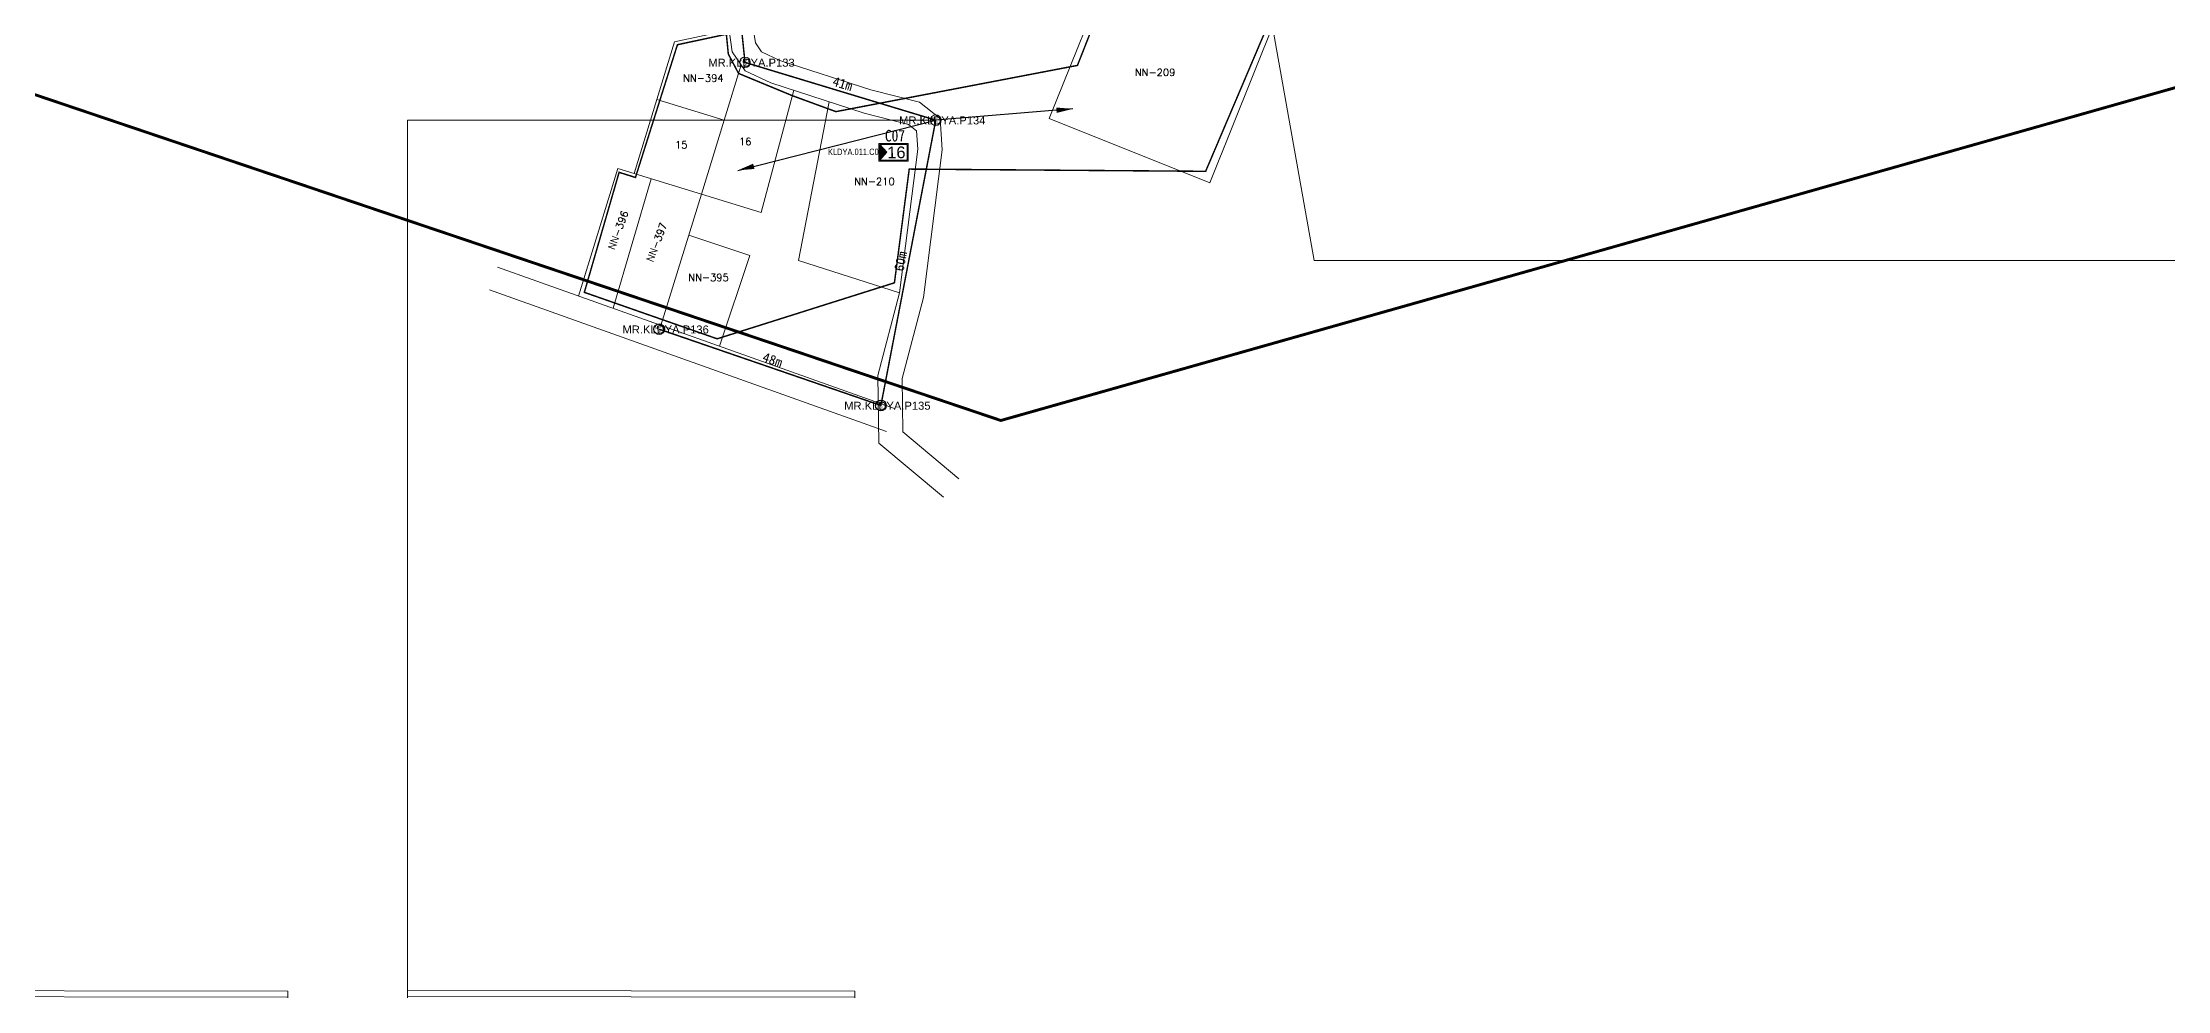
# Model space of a CAD drawing. Header units: millimetres. Extents: x 1060 to 24323, y -9832 to -6451.
# Drawn here: x 9547.8 to 9986, y -9266.5 to -9070.9 of the extents above; entities that cross this region are included whole.
import ezdxf
from ezdxf.enums import TextEntityAlignment as Align

# ---------------------------------------------------------------- set-up
doc = ezdxf.new("R2010")
doc.units = ezdxf.units.MM
doc.set_wipeout_variables(frame=1)
doc.linetypes.add('HIDDEN', pattern=[9.525, 6.35, -3.175])
doc.linetypes.add('PHANTOM2', pattern=[1.25, 0.625, -0.125, 0.125, -0.125, 0.125, -0.125])
for name, color, linetype, lineweight in [('Basic Map', 105, 'Continuous', 15), ('FAT', 30, 'Continuous', 5), ('FAT AREA', 134, 'PHANTOM2', 40), ('FAT_Info', 170, 'Continuous', 0), ('FO 24 CORE LINE C - FDT 1', 90, 'Continuous', 35), ('Garis Jalan', 225, 'Continuous', 15), ('Home Number', 6, 'Continuous', 5), ('NEW POLE 7m(3 inches)', 4, 'Continuous', 5), ('POLE ID', 1, 'Continuous', 5), ('SLING WIRE', 4, 'Continuous', 50), ('TEE RADIUS', 170, 'Continuous', 0)]:
    doc.layers.add(name, color=color, linetype=linetype, lineweight=lineweight)
doc.layers.add('BATAS', color=7, linetype='Continuous', plot=False)
doc.layers.add('DIMENSI', color=7, linetype='Continuous')
doc.layers.add('NEW POLE 7M 2.5INCH', color=212, linetype='Continuous')
doc.styles.add('Annotative', font='SimSun.ttf')
doc.styles.add('FS', font='SimSun.ttf', dxfattribs={"width": 0.7})
doc.styles.add('Mark', font='arial.ttf', dxfattribs={"width": 0.8, "height": 2.5})
doc.styles.add('Notes', font='arial.ttf', dxfattribs={"height": 3})
doc.styles.add('ROMANS', font='romans.shx', dxfattribs={"width": 1.2})
doc.styles.get("Standard").update_dxf_attribs({"font": 'simplex.shx'})
doc.styles.add('Title Block 3', font='dgn003.shx')
doc.styles.add('Title Block v21 - Default$0$Standard', font='arial.ttf')
doc.dimstyles.new('emr standard', dxfattribs={"dimtxt": 2, "dimasz": 0, "dimexe": 1.25, "dimexo": 0.0625, "dimtad": 1, "dimdec": 0, "dimzin": 1, "dimdsep": 46, "dimtxsty": 'Annotative', "dimblk": 'ARCHTICK', "dimcen": 0, "dimse1": 1, "dimse2": 1, "dimsd1": 1, "dimsd2": 1, "dimclrt": 256, "dimadec": 0, "dimazin": 0, "dimtfac": 1, "dimtdec": 0, "dimtmove": 2, "dimatfit": 3, "dimfxl": 1, "dimfxlon": 1, "dimtzin": 0, "dimarcsym": 0})

# ---------------------------------------------------------------- blocks, each defined once
blk = doc.blocks.new('*U41')
at = {"color": 0, "linetype": 'ByBlock', "lineweight": -2}
blk.add_circle((0, 0), 2.24, dxfattribs=at)
at = {"color": 0, "linetype": 'ByBlock', "lineweight": -2, "style": 'Title Block 3', "width": 0.799091}
for s, p in [('NP7', (0, 0.62)), ("3'", (0, -1.27))]:
    blk.add_text(s, height=1.488, dxfattribs=at).set_placement(p, align=Align.MIDDLE_CENTER)
blk = doc.blocks.new('FAT')
h = blk.add_hatch(color=2)
h.dxf.hatch_style = 1
h.paths.add_polyline_path([(-4.25, 2), (-4.25, -2), (-2.4, 0)])
for points in [[(-4.5, 2.25), (3, 2.25), (3, -2.25), (-4.5, -2.25)], [(-4.25, 2), (2.75, 2), (2.75, -2), (-4.25, -2)]]:
    blk.add_lwpolyline(points, close=True)
at = {"color": 2}
blk.add_lwpolyline([(-4.25, 2), (-4.25, -2), (-2.4, 0)], close=True, dxfattribs=at)
at = {"color": 7}
blk.add_attdef('FAT', text='', height=3, dxfattribs=at).set_placement((0.18, 0), align=Align.MIDDLE_CENTER)
blk = doc.blocks.new('_ArchTick')
at = {"color": 0, "linetype": 'ByBlock', "const_width": 0.15}
blk.add_lwpolyline([(-0.5, -0.5), (0.5, 0.5)], dxfattribs=at)
blk = doc.blocks.new('FAT Info')
at = {"lineweight": 0}
blk.add_wipeout([(0, 12.93), (40.44, 12.93), (40.44, -0.2), (0, -0.2)], dxfattribs=at).dxf.layer = 'FAT_Info'
at = {"layer": 'FAT_Info'}
for p, q in [((0, 12.93), (0, -0.2)), ((40.44, 12.93), (40.44, -0.2)), ((0, 8.58), (40.44, 8.58)), ((0, 8.04), (40.44, 8.04)), ((0, 3.92), (40.44, 3.92)), ((0, -0.2), (40.44, -0.2))]:
    blk.add_line(p, q, dxfattribs=at)
for points in [[(0, 12.93), (40.44, 12.93)], [(0, 12.39), (40.44, 12.39)]]:
    blk.add_lwpolyline(points, dxfattribs=at)
at = {"layer": 'FAT_Info', "style": 'ROMANS', "width": 0.7}
for s, height, p in [(':', 2.06, (26.93, 4.91)), ('Power @1490 nm', 2.0607, (4.01, 0.79)), (':', 2.06, (26.93, 0.79))]:
    blk.add_text(s, height=height, dxfattribs=at).set_placement(p)
blk.add_attdef('FAT_SEQUENCE', text='', height=2.47, dxfattribs=at).set_placement((20.22, 10.48), align=Align.MIDDLE_CENTER)
blk.add_attdef('DISTANCE_TO', (4.01, 4.91), '', height=2.06, dxfattribs=at)
for tag, p in [('DISTANCE_TO_OLT', (28.02, 5.94)), ('LOSS_@1490NM', (28.02, 1.82))]:
    blk.add_attdef(tag, text='', height=2.06, dxfattribs=at).set_placement(p, align=Align.MIDDLE_LEFT)
blk = doc.blocks.new('*D1748')
at = {"layer": 'Defpoints', "color": 0, "transparency": 16777216}
for p in [(9690.48, -9053.54), (9692.69, -9074.97), (9692.69, -9074.97)]:
    blk.add_point(p, dxfattribs=at)
at = {"layer": 'DIMENSI', "transparency": 16777216, "insert": (9693.2, -9064.09), "char_height": 2, "attachment_point": 5, "rotation": 275.907, "style": 'Annotative'}
blk.add_mtext('22m', dxfattribs=at)
blk = doc.blocks.new('*D1749')
at = {"layer": 'Defpoints', "color": 0, "transparency": 16777216}
for p in [(9692.69, -9074.97), (9732.03, -9086.89), (9732.03, -9086.89)]:
    blk.add_point(p, dxfattribs=at)
at = {"layer": 'DIMENSI', "transparency": 16777216, "insert": (9712.83, -9079.37), "char_height": 2, "attachment_point": 5, "rotation": 343.1384, "style": 'Annotative'}
blk.add_mtext('41m', dxfattribs=at)
blk = doc.blocks.new('*D1836')
at = {"layer": 'Defpoints', "color": 0, "transparency": 16777216}
for p in [(9674.98, -9130.03), (9720.72, -9145.77), (9720.72, -9145.77)]:
    blk.add_point(p, dxfattribs=at)
at = {"layer": 'DIMENSI', "transparency": 16777216, "insert": (9698.38, -9136.37), "char_height": 2, "attachment_point": 5, "rotation": 341.0053, "style": 'Annotative'}
blk.add_mtext('48m', dxfattribs=at)
blk = doc.blocks.new('*D1837')
at = {"layer": 'Defpoints', "color": 0, "transparency": 16777216}
for p in [(9732.03, -9086.89), (9732.03, -9086.89), (9720.72, -9145.77)]:
    blk.add_point(p, dxfattribs=at)
at = {"layer": 'DIMENSI', "transparency": 16777216, "insert": (9724.78, -9116.02), "char_height": 2, "attachment_point": 5, "rotation": 79.1223, "style": 'Annotative'}
blk.add_mtext('60m', dxfattribs=at)

msp = doc.modelspace()

# ---------------------------------------------------------------- linework, layer by layer
at = {"layer": 'Basic Map'}
msp.add_lwpolyline([(9768.66, -9053.58), (9755.45, -9086.53), (9788.54, -9099.81), (9802.07, -9066.05)], close=True, dxfattribs=at)
for points in [[(9689.4, -9068.29), (9678.15, -9070.75), (9669.81, -9097.89)], [(9688.38, -9086.92), (9691.89, -9075.5)], [(9683.7, -9102.16), (9688.38, -9086.92), (9674.49, -9082.65)], [(9683.7, -9102.16), (9696.06, -9105.96), (9702.73, -9080.73)], [(9710.05, -9083.11), (9703.74, -9115.86), (9724.55, -9122.56)], [(9658.39, -9123.19), (9666.48, -9096.86), (9683.7, -9102.16), (9675.36, -9129.25)], [(9673.32, -9098.97), (9665.51, -9125.73)], [(9681.09, -9110.62), (9693.68, -9114.82), (9687.44, -9133.55)]]:
    msp.add_lwpolyline(points, dxfattribs=at)
at = {"layer": 'BATAS', "color": 1, "linetype": 'HIDDEN', "const_width": 0.6}
msp.add_lwpolyline([(9460.62, -8198.57), (9282.72, -8312.91), (8951.9, -8242.14), (8931.32, -8456.52), (9032.12, -8494.9), (9053.86, -8794.44), (9187.98, -8960.65), (9745.45, -9148.88), (9959.93, -9088.05), (10109.36, -9045.62), (10201.5, -8858.9), (10160.11, -8661.63), (10023.42, -8604.69), (10028.05, -8530.8), (10022.07, -8407.03), (10021.58, -8336.07), (10031.29, -8278.65)], dxfattribs=at)
at = {"layer": 'FAT AREA', "ltscale": 10, "const_width": 0.3}
msp.add_lwpolyline([(9678.76, -9071.32), (9670.1, -9098.72), (9666.73, -9097.66), (9659.56, -9122.43), (9686.95, -9132.02), (9723.51, -9120.46), (9726.56, -9096.99), (9787.69, -9097.45), (9800.63, -9067.01), (9769.44, -9054.79), (9761.25, -9075.59), (9711.44, -9085.13), (9702.44, -9081.83), (9691.36, -9077.24), (9689.25, -9073.23), (9688.85, -9069.16), (9678.76, -9071.32)], dxfattribs=at)
at = {"layer": 'FAT_Info'}
for points in [[(9770.21, -8891.81), (9810.09, -9115.89), (10305.23, -9115.89)], [(9732.03, -9086.89), (9623.06, -9086.89), (9623.06, -9266.54)]]:
    msp.add_lwpolyline(points, dxfattribs=at)
at = {"layer": 'FO 24 CORE LINE C - FDT 1', "const_width": 0.3}
msp.add_lwpolyline([(9690.48, -9053.54), (9692.69, -9074.97), (9732.03, -9086.89)], dxfattribs=at)
at = {"layer": 'Garis Jalan'}
for p, q in [((9689.4, -9068.29), (9690.06, -9072.82)), ((9694.41, -9068), (9694.84, -9070.95)), ((9694.84, -9070.95), (9696.08, -9072.76)), ((9690.06, -9072.82), (9692.72, -9076.7)), ((9696.08, -9072.76), (9699.86, -9074.55)), ((9699.86, -9074.55), (9718.64, -9080.63)), ((9692.72, -9076.7), (9698.01, -9079.2)), ((9698.01, -9079.2), (9717.25, -9085.44)), ((9718.64, -9080.63), (9728.68, -9083.19)), ((9728.68, -9083.19), (9732.94, -9086.53)), ((9717.25, -9085.44), (9726.43, -9087.77)), ((9726.43, -9087.77), (9728.09, -9089.08)), ((9732.94, -9086.53), (9733.35, -9093.01)), ((9728.33, -9092.85), (9724.55, -9122.56)), ((9728.09, -9089.08), (9728.33, -9092.85)), ((9733.35, -9093.01), (9729.47, -9123.52)), ((9723.53, -9146.41), (9641.65, -9117.23)), ((9721.86, -9151.12), (9639.97, -9121.94)), ((9724.55, -9122.56), (9720.07, -9139.61)), ((9729.47, -9123.52), (9725.08, -9140.22)), ((9720.07, -9139.61), (9720.26, -9153.58)), ((9725.08, -9140.22), (9725.23, -9151.21)), ((9720.26, -9153.58), (9733.62, -9164.73)), ((9725.23, -9151.21), (9736.82, -9160.89))]:
    msp.add_line(p, q, dxfattribs=at)
at = {"layer": 'SLING WIRE', "const_width": 0.3}
msp.add_lwpolyline([(9674.98, -9130.03), (9720.72, -9145.77), (9732.03, -9086.89)], dxfattribs=at)

# ---------------------------------------------------------------- block references
at = {"layer": 'FAT'}
ref = msp.add_blockref('FAT', (9723.91, -9093.54), dxfattribs=dict(at, xscale=0.8061780738945727, yscale=0.8061780738945727, zscale=0.8061780738945727, rotation=359.6199770086993))
ref.add_attrib('FAT', '16', dxfattribs={"layer": '0', "color": 7, "height": 2.42, "rotation": 0.3696, "style": 'Title Block v21 - Default$0$Standard'}).set_placement((9723.91, -9093.54), align=Align.MIDDLE_CENTER)
at = {"layer": 'FAT_Info', "lineweight": 0}
ref = msp.add_blockref('FAT Info', (9506.09, -9296.04), dxfattribs=dict(at, xscale=2.281889908648648, yscale=2.281889908648648, zscale=2.281889908648648, rotation=359.8970633875859))
ref.add_attrib('FAT_SEQUENCE', 'KLDYA.011.C06', dxfattribs={"height": 5.6426, "rotation": 359.8971, "style": 'ROMANS', "width": 0.7}).set_placement((9552.28, -9272.2), align=Align.MIDDLE_CENTER)
ref.add_attrib('DISTANCE_TO_OLT', ' m', dxfattribs={"height": 4.702, "rotation": 359.8971, "style": 'ROMANS', "width": 0.7}).set_placement((9570.06, -9282.61), align=Align.MIDDLE_LEFT)
ref.add_attrib('LOSS_@1490NM', '--dBm', dxfattribs={"height": 4.702, "rotation": 359.8971, "style": 'ROMANS', "width": 0.6}).set_placement((9570.04, -9292.01), align=Align.MIDDLE_LEFT)
ref.add_attrib('DISTANCE_TO', 'Distance to FDT', (9515.27, -9284.86), dxfattribs={"height": 4.7022, "rotation": 359.8971, "style": 'ROMANS', "width": 0.7})
at = {"layer": 'NEW POLE 7M 2.5INCH', "xscale": 0.4917860914719293, "yscale": 0.4917860914719293, "zscale": 0.4917860914719293}
for p in [(9674.98, -9130.03), (9720.72, -9145.77)]:
    msp.add_blockref('*U41', p, dxfattribs=at)
at = {"layer": 'NEW POLE 7m(3 inches)', "xscale": 0.4917860914719293, "yscale": 0.4917860914719293, "zscale": 0.4917860914719293}
for p in [(9692.69, -9074.97), (9732.03, -9086.89)]:
    msp.add_blockref('*U41', p, dxfattribs=at)

# ---------------------------------------------------------------- texts
at = {"layer": 'FAT', "color": 0, "style": 'FS', "width": 0.85}
msp.add_text('C07', height=2.398, dxfattribs=at).set_placement((9721.54, -9091.29))
at = {"layer": 'FAT', "style": 'Mark', "width": 0.7}
msp.add_text('KLDYA.011.C07', height=1.32, rotation=0.1509, dxfattribs=at).set_placement((9715.46, -9093.43), align=Align.MIDDLE)
at = {"layer": 'Home Number'}
for s, p in [('NN-394', (9679.92, -9079.41, -33.79)), ('NN-209', (9773.08, -9078.22, -33.74)), ('15', (9678.25, -9093.17, -33.8)), ('16', (9691.46, -9092.5, -33.8)), ('NN-210', (9715.2, -9100.74, -33.79)), ('NN-395', (9680.99, -9120.56, -33.82))]:
    msp.add_text(s, height=1.5, dxfattribs=at).set_placement(p, align=Align.BOTTOM_LEFT)
for s, p in [('NN-396', (9666.2, -9113.94, -33.83)), ('NN-397', (9674.15, -9116.44, -33.82))]:
    msp.add_text(s, height=1.5, rotation=69.6615, dxfattribs=at).set_placement(p, align=Align.BOTTOM_LEFT)
at = {"layer": 'POLE ID', "style": 'Notes'}
for s, p in [('MR.KLDYA.P133', (9685.13, -9075.85)), ('MR.KLDYA.P134', (9724.47, -9087.77)), ('MR.KLDYA.P136', (9667.42, -9130.92)), ('MR.KLDYA.P135', (9713.15, -9146.66))]:
    msp.add_text(s, height=1.65, dxfattribs=at).set_placement(p)

# ---------------------------------------------------------------- dimensions: what is measured, and where the dimension line sits
at = {"layer": 'DIMENSI'}
for p1, p2, picture, middle in [((9690.48, -9053.54), (9692.69, -9074.97), '*D1748', (9693.2, -9064.09)), ((9692.69, -9074.97), (9732.03, -9086.89), '*D1749', (9712.83, -9079.37)), ((9720.72, -9145.77), (9732.03, -9086.89), '*D1837', (9724.78, -9116.02)), ((9674.98, -9130.03), (9720.72, -9145.77), '*D1836', (9698.38, -9136.37))]:
    dim = msp.add_aligned_dim(p1=p1, p2=p2, distance=0, dimstyle='emr standard', override={"dimpost": 'm'}, dxfattribs=at)
    dim.commit()
    dim.dimension.update_dxf_attribs({"geometry": picture, "text_midpoint": middle})

# ---------------------------------------------------------------- leaders
at = {"layer": 'TEE RADIUS', "lineweight": 0}
for points in [[(9760.31, -9084.56), (9732.03, -9086.89)], [(9691.21, -9097.25), (9732.03, -9086.89)]]:
    msp.add_leader(points, dimstyle='emr standard', override={"dimasz": 3.4, "dimgap": 0.625, "dimtad": 0}, dxfattribs=at)

# ---------------------------------------------------------------- next in the draw order: block references
at = {"layer": 'FAT_Info', "lineweight": 0}
ref = msp.add_blockref('FAT Info', (9623.01, -9296.04), dxfattribs=dict(at, xscale=2.281889908648648, yscale=2.281889908648648, zscale=2.281889908648648, rotation=359.8970633875859))
ref.add_attrib('FAT_SEQUENCE', 'KLDYA.011.C07', dxfattribs={"height": 5.6426, "rotation": 359.8971, "style": 'ROMANS', "width": 0.7}).set_placement((9669.19, -9272.2), align=Align.MIDDLE_CENTER)
ref.add_attrib('DISTANCE_TO_OLT', ' m', dxfattribs={"height": 4.702, "rotation": 359.8971, "style": 'ROMANS', "width": 0.7}).set_placement((9686.98, -9282.61), align=Align.MIDDLE_LEFT)
ref.add_attrib('LOSS_@1490NM', '--dBm', dxfattribs={"height": 4.702, "rotation": 359.8971, "style": 'ROMANS', "width": 0.6}).set_placement((9686.96, -9292.01), align=Align.MIDDLE_LEFT)
ref.add_attrib('DISTANCE_TO', 'Distance to FDT', (9632.19, -9284.86), dxfattribs={"height": 4.7022, "rotation": 359.8971, "style": 'ROMANS', "width": 0.7})

doc.saveas('drawing.dxf')
